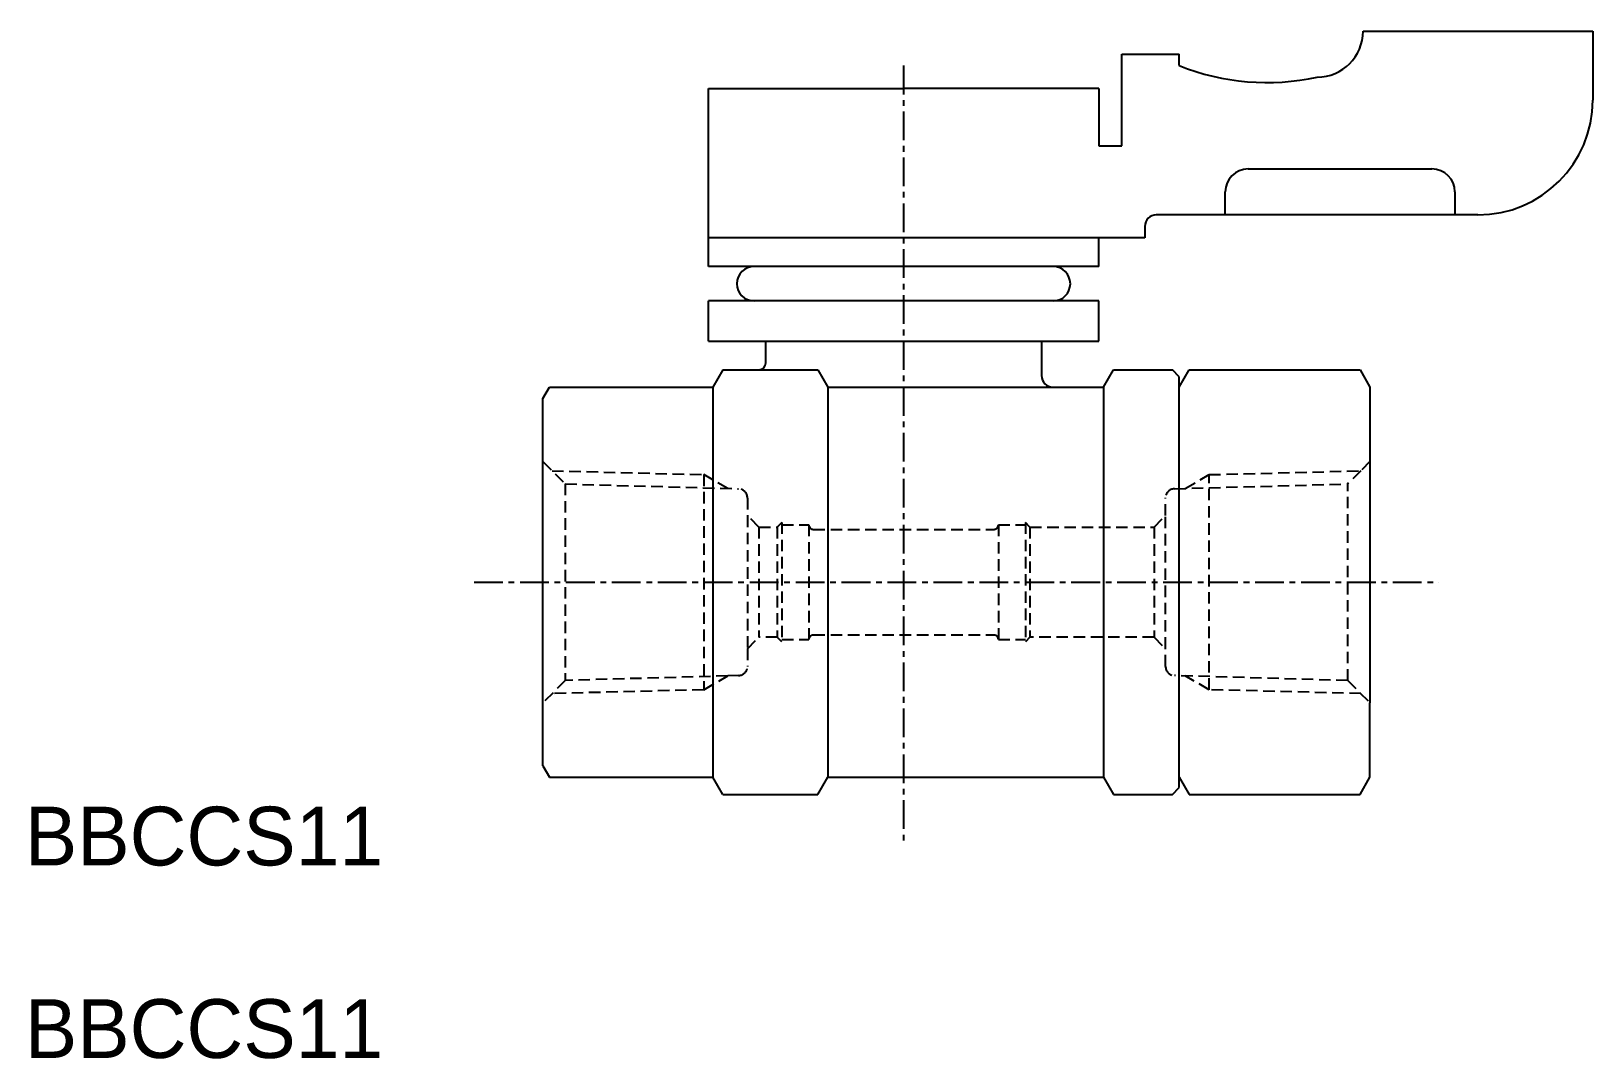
# Model space of a CAD drawing. Extents: x 105.9 to 173.9, y 101.6 to 146.4.
import ezdxf

# ---------------------------------------------------------------- set-up
doc = ezdxf.new("R2010")
doc.units = 0
doc.linetypes.add('CENTER', pattern=[2, 1.25, -0.25, 0.25, -0.25])
doc.linetypes.add('DASHED', pattern=[0.75, 0.5, -0.25])
doc.layers.get('0').update_dxf_attribs({"linetype": 'CONTINUOUS'})
doc.layers.add('CENTER', color=1, linetype='CENTER')

msp = doc.modelspace()

# ---------------------------------------------------------------- linework, layer by layer
at = {"color": 7, "linetype": 'CONTINUOUS'}
for p, q in [((163.917, 146.382), (173.917, 146.382)), ((173.917, 146.382), (173.917, 143.382)), ((153.417, 141.382), (153.417, 145.382)), ((153.417, 145.382), (155.917, 145.382)), ((155.917, 144.882), (155.917, 145.382)), ((135.417, 136.132), (135.417, 143.882)), ((135.417, 143.882), (143.917, 143.882)), ((152.417, 143.882), (143.917, 143.882)), ((152.417, 143.882), (152.417, 141.382)), ((152.417, 141.382), (153.417, 141.382)), ((158.917, 140.382), (166.917, 140.382)), ((157.917, 138.382), (157.917, 139.382)), ((167.917, 139.382), (167.917, 138.382)), ((168.917, 138.382), (154.917, 138.382)), ((154.417, 137.382), (135.417, 137.382)), ((152.417, 136.132), (152.417, 137.382)), ((154.417, 137.882), (154.417, 137.382)), ((152.417, 136.132), (135.417, 136.132)), ((152.417, 134.632), (135.417, 134.632)), ((135.417, 132.882), (135.417, 134.632)), ((152.417, 132.882), (152.417, 134.632)), ((135.417, 132.882), (152.417, 132.882)), ((137.917, 131.932), (137.917, 132.882)), ((149.917, 132.882), (149.917, 131.382)), ((136.05, 131.632), (135.617, 130.882)), ((136.05, 131.632), (140.184, 131.632)), ((140.184, 131.632), (140.617, 130.882)), ((152.618, 130.882), (153.051, 131.632)), ((153.051, 131.632), (155.618, 131.632)), ((155.918, 131.332), (155.618, 131.632)), ((155.918, 130.882), (156.351, 131.632)), ((155.918, 113.432), (155.918, 131.332)), ((156.351, 131.632), (163.785, 131.632)), ((163.785, 131.632), (164.218, 130.882)), ((128.217, 130.382), (128.505, 130.882)), ((128.505, 130.882), (135.617, 130.882)), ((135.617, 130.882), (135.617, 113.882)), ((140.617, 130.882), (140.617, 113.882)), ((140.617, 130.882), (152.618, 130.882)), ((152.618, 130.882), (152.618, 113.882)), ((164.218, 130.882), (164.218, 127.632)), ((128.217, 127.632), (128.217, 130.382)), ((128.217, 117.132), (128.217, 127.632)), ((164.218, 127.632), (164.218, 117.132)), ((128.217, 114.382), (128.217, 117.132)), ((164.218, 113.882), (164.218, 117.132)), ((128.217, 114.382), (128.505, 113.882)), ((128.505, 113.882), (135.617, 113.882)), ((136.05, 113.132), (135.617, 113.882)), ((140.184, 113.132), (140.617, 113.882)), ((140.617, 113.882), (152.62, 113.882)), ((152.62, 113.882), (153.053, 113.132)), ((155.918, 113.882), (156.351, 113.132)), ((163.785, 113.132), (164.218, 113.882)), ((136.05, 113.132), (140.184, 113.132)), ((153.053, 113.132), (155.618, 113.132)), ((155.618, 113.132), (155.918, 113.432)), ((156.351, 113.132), (163.785, 113.132))]:
    msp.add_line(p, q, dxfattribs=at)
at = {"color": 3, "linetype": 'DASHED'}
for p, q in [((128.217, 127.632), (129.184, 126.665)), ((128.613, 127.236), (135.217, 127.066)), ((157.218, 127.066), (163.82, 127.233)), ((163.82, 127.233), (163.251, 126.665)), ((164.218, 127.632), (163.82, 127.233)), ((129.184, 126.665), (136.728, 126.448)), ((129.184, 126.665), (129.184, 118.099)), ((135.217, 127.066), (135.217, 117.698)), ((136.26, 126.464), (135.217, 127.066)), ((155.707, 126.45), (163.251, 126.665)), ((156.175, 126.464), (157.218, 127.066)), ((157.218, 117.698), (157.218, 127.066)), ((163.251, 118.099), (163.251, 126.665)), ((137.117, 126.048), (137.117, 125.282)), ((155.318, 125.282), (155.318, 126.05)), ((137.117, 125.282), (137.117, 119.482)), ((137.617, 124.782), (137.117, 125.282)), ((154.818, 124.782), (155.318, 125.282)), ((155.318, 119.482), (155.318, 125.282)), ((137.617, 124.782), (137.617, 119.982)), ((137.617, 124.782), (138.417, 124.782)), ((138.617, 124.982), (138.417, 124.782)), ((138.417, 124.782), (138.417, 119.982)), ((138.617, 124.982), (138.617, 119.782)), ((138.617, 124.882), (139.792, 124.882)), ((139.792, 124.882), (139.792, 119.882)), ((139.992, 124.682), (147.842, 124.682)), ((148.042, 124.882), (148.042, 119.882)), ((148.042, 124.882), (149.217, 124.882)), ((149.217, 124.982), (149.217, 119.782)), ((149.417, 124.782), (149.217, 124.982)), ((149.417, 124.782), (154.818, 124.782)), ((149.417, 124.782), (149.417, 119.982)), ((154.818, 124.782), (154.818, 119.982)), ((137.117, 119.482), (137.617, 119.982)), ((138.417, 119.982), (137.617, 119.982)), ((138.617, 119.782), (138.417, 119.982)), ((138.617, 119.882), (139.792, 119.882)), ((139.992, 120.082), (147.842, 120.082)), ((148.042, 119.882), (149.217, 119.882)), ((149.417, 119.982), (149.217, 119.782)), ((154.818, 119.982), (149.417, 119.982)), ((154.818, 119.982), (155.318, 119.482)), ((137.117, 119.482), (137.117, 118.716)), ((155.318, 118.714), (155.318, 119.482)), ((136.26, 118.3), (129.184, 118.099)), ((135.217, 117.698), (136.26, 118.3)), ((136.728, 118.316), (136.26, 118.3)), ((163.251, 118.099), (155.707, 118.314)), ((157.218, 117.698), (156.175, 118.3)), ((129.184, 118.099), (128.217, 117.132)), ((135.217, 117.698), (128.613, 117.528)), ((163.82, 117.53), (157.218, 117.698)), ((163.251, 118.099), (164.218, 117.132))]:
    msp.add_line(p, q, dxfattribs=at)
at = {"color": 7, "linetype": 'CONTINUOUS'}
for centre, radius, start, end in [((161.917, 146.382), 2, 270, 0), ((159.729, 154.382), 10.236, 248.13363, 282.33909), ((168.917, 143.382), 5, 270, 0), ((158.917, 139.382), 1, 90, 180), ((166.917, 139.382), 1, 0, 90), ((154.917, 137.882), 0.5, 90, 180), ((137.409, 135.382), 0.75, 90, 270), ((150.424, 135.382), 0.75, 270, 90), ((137.617, 131.932), 0.3, 270, 360), ((150.417, 131.382), 0.5, 180, 270)]:
    msp.add_arc(centre, radius, start, end, dxfattribs=at)
at = {"color": 3, "linetype": 'DASHED'}
for centre, radius, start, end in [((136.717, 126.048), 0.4, 0, 88.37271), ((155.718, 126.05), 0.4, 91.63279, 180), ((139.992, 124.882), 0.2, 180, 270), ((147.842, 124.882), 0.2, 270, 0), ((139.992, 119.882), 0.2, 90, 180), ((147.842, 119.882), 0.2, 0, 90), ((136.717, 118.716), 0.4, 271.62729, 0), ((155.718, 118.714), 0.4, 180, 268.36721)]:
    msp.add_arc(centre, radius, start, end, dxfattribs=at)
at = {"layer": 'CENTER', "color": 1, "linetype": 'CENTER'}
for p, q in [((143.917, 144.882), (143.917, 110.882)), ((125.217, 122.382), (167.218, 122.382))]:
    msp.add_line(p, q, dxfattribs=at)

# ---------------------------------------------------------------- texts
at = {"color": 7, "linetype": 'CONTINUOUS'}
for p in [(105.657, 110.043), (105.657, 101.657)]:
    msp.add_text('BBCCS11', height=2.5597, dxfattribs=at).set_placement(p)

doc.saveas('drawing.dxf')
